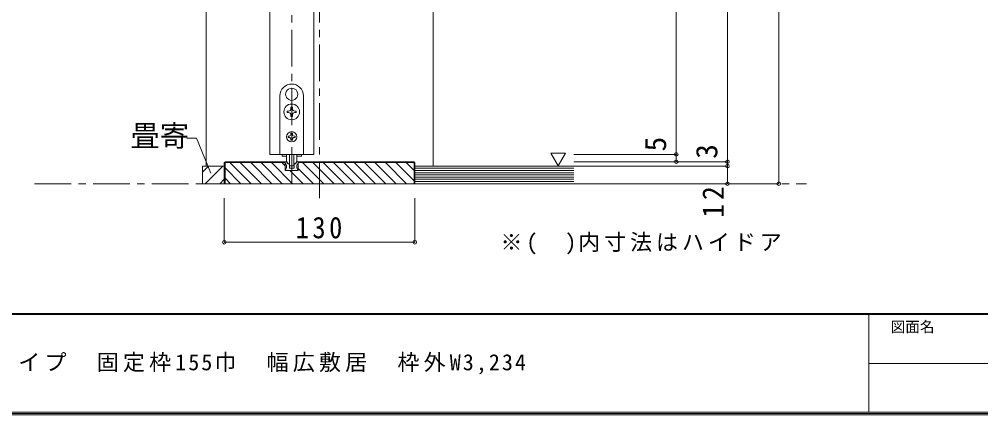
# Model space of a CAD drawing. Units: millimetres at full size, sheet at 1:5; details may follow other scales. Extents: x -973 to 977, y -701 to 696.
# Drawn here: x -578 to 78, y -701 to -431 of the extents above; entities that cross this region are included whole.
import ezdxf
from ezdxf.enums import TextEntityAlignment as Align

# ---------------------------------------------------------------- set-up
doc = ezdxf.new("R2010")
doc.units = ezdxf.units.MM
doc.header["$LTSCALE"] = 5
doc.header["$PDMODE"] = 32
doc.header["$PDSIZE"] = 2.5
doc.linetypes.add('CHAIN1', pattern=[8, 5, -1, 1, -1])
doc.linetypes.add('DASHED1', pattern=[1.8, 1.2, -0.6])
for name, color, linetype, lineweight in [('0-1_通り芯', 4, 'CHAIN1', 9), ('0-3_仕上げ', 2, 'Continuous', 9), ('0-4_枠', 3, 'Continuous', 9), ('0-6_扉', 6, 'Continuous', 9), ('0-7_金物', 7, 'Continuous', 9), ('0-A_文字', 7, 'Continuous', 9), ('0-B_寸法', 7, 'Continuous', 9), ('0-C_ハッチ', 4, 'DASHED1', 9), ('F-1_枠', 6, 'Continuous', 9)]:
    doc.layers.add(name, color=color, linetype=linetype, lineweight=lineweight)
doc.layers.add('F-A_文字', color=7, linetype='Continuous')
doc.styles.add('ＭＳ ゴシック', font='')
doc.styles.get('ＭＳ ゴシック').set_extended_font_data('MS Gothic')

msp = doc.modelspace()

# ---------------------------------------------------------------- linework, layer by layer
at = {"layer": '0-1_通り芯'}
for p, q in [((-373.23, -553.141), (-373.23, -35.141)), ((-392.23, -543.141), (-392.23, -107.141)), ((-567.73, -543.141), (-40.73, -543.141))]:
    msp.add_line(p, q, dxfattribs=at)
at = {"layer": '0-3_仕上げ'}
for p, q in [((-453.23, -543.142), (-453.23, -531.141)), ((-438.23, -531.142), (-453.23, -531.142)), ((-438.23, -543.142), (-438.23, -531.141)), ((-308.23, -543.141), (-308.23, -531.141)), ((-308.23, -531.141), (-199.73, -531.141)), ((-453.23, -543.142), (-438.23, -543.142)), ((-308.23, -543.141), (-199.73, -543.141))]:
    msp.add_line(p, q, dxfattribs=at)
at = {"layer": '0-3_仕上げ', "color": 7}
for p, q in [((-308.23, -532.641), (-199.73, -532.641)), ((-308.23, -534.141), (-199.73, -534.141)), ((-308.23, -535.641), (-199.73, -535.641)), ((-308.23, -537.141), (-199.73, -537.141)), ((-308.23, -538.641), (-199.73, -538.641)), ((-308.23, -540.141), (-199.73, -540.141)), ((-308.23, -541.641), (-199.73, -541.641))]:
    msp.add_line(p, q, dxfattribs=at)
at = {"layer": '0-4_枠', "color": 4}
for p, q in [((-450.73, -531.141), (-450.73, -334.141)), ((-295.73, -334.141), (-295.73, -531.141))]:
    msp.add_line(p, q, dxfattribs=at)
at = {"layer": '0-4_枠'}
for p, q in [((-437.523, -528.141), (-438.23, -528.849)), ((-438.23, -528.849), (-438.23, -543.142)), ((-437.73, -543.142), (-437.73, -528.641)), ((-437.73, -528.641), (-396.63, -528.641)), ((-437.523, -528.141), (-396.63, -528.141)), ((-308.937, -528.141), (-387.83, -528.141)), ((-387.83, -534.141), (-387.83, -528.141)), ((-308.73, -528.641), (-387.83, -528.641)), ((-308.23, -528.849), (-308.937, -528.141)), ((-308.73, -543.142), (-308.73, -528.641)), ((-308.23, -528.849), (-308.23, -543.142)), ((-308.23, -543.142), (-438.23, -543.142))]:
    msp.add_line(p, q, dxfattribs=at)
msp.add_lwpolyline([(-387.83, -534.141), (-396.63, -534.141), (-396.63, -528.141)], dxfattribs=at)
at = {"layer": '0-6_扉'}
for p, q in [((-407.23, -334.141), (-407.23, -523.142)), ((-377.23, -334.141), (-377.23, -523.142)), ((-377.23, -523.142), (-407.23, -523.142))]:
    msp.add_line(p, q, dxfattribs=at)
at = {"layer": '0-7_金物'}
for p, q in [((-392.329, -477.993), (-392.23, -478.092)), ((-392.131, -477.993), (-392.23, -478.092)), ((-400.23, -483.142), (-400.23, -523.142)), ((-395.872, -484.13), (-395.738, -484.167)), ((-395.774, -484.302), (-395.738, -484.167)), ((-388.588, -484.13), (-388.723, -484.167)), ((-388.687, -484.302), (-388.723, -484.167)), ((-384.23, -523.142), (-384.23, -483.142)), ((-392.73, -491.942), (-392.73, -490.992)), ((-392.73, -490.992), (-391.73, -490.992)), ((-391.73, -490.992), (-391.73, -491.942)), ((-395.38, -493.642), (-394.43, -493.642)), ((-395.38, -494.642), (-395.38, -493.642)), ((-394.43, -494.642), (-395.38, -494.642)), ((-392.73, -497.292), (-392.73, -496.342)), ((-390.03, -493.642), (-389.08, -493.642)), ((-389.08, -494.642), (-390.03, -494.642)), ((-389.08, -493.642), (-389.08, -494.642)), ((-394.03, -510.642), (-394.63, -510.642)), ((-392.73, -508.742), (-392.73, -509.342)), ((-391.73, -508.742), (-392.73, -508.742)), ((-391.73, -508.742), (-391.73, -509.342)), ((-390.43, -510.642), (-389.83, -510.642)), ((-389.83, -511.642), (-390.43, -511.642)), ((-389.83, -510.642), (-389.83, -511.642)), ((-392.73, -512.942), (-392.73, -513.542)), ((-392.73, -513.542), (-391.73, -513.542)), ((-391.73, -512.942), (-391.73, -513.542)), ((-400.23, -523.142), (-384.23, -523.142)), ((-398.83, -523.142), (-398.83, -524.342)), ((-395.698, -524.342), (-398.83, -524.342)), ((-395.73, -527.563), (-395.73, -523.142)), ((-393.73, -523.142), (-393.73, -530.763)), ((-390.73, -523.142), (-390.73, -530.763)), ((-385.63, -524.342), (-388.763, -524.342)), ((-388.73, -527.563), (-388.73, -523.142)), ((-385.63, -523.142), (-385.63, -524.342)), ((-394.568, -529.554), (-395.834, -528.288)), ((-395.73, -532.641), (-395.73, -531.378)), ((-394.356, -529.642), (-394.03, -529.642)), ((-393.83, -532.341), (-393.83, -529.842)), ((-393.43, -531.063), (-391.03, -531.063)), ((-390.63, -532.341), (-390.63, -529.842)), ((-390.104, -529.642), (-390.43, -529.642)), ((-389.892, -529.554), (-388.627, -528.288)), ((-388.73, -532.641), (-388.73, -531.378)), ((-387.73, -528.142), (-388.273, -528.142)), ((-387.73, -529.142), (-387.73, -528.142)), ((-396.03, -534.141), (-396.516, -532.915)), ((-395.73, -532.641), (-396.33, -532.641)), ((-394.93, -534.141), (-396.03, -534.141)), ((-394.93, -534.141), (-394.73, -533.941)), ((-394.73, -533.941), (-394.53, -534.141)), ((-394.53, -534.141), (-389.93, -534.141)), ((-392.53, -532.641), (-393.53, -532.641)), ((-392.23, -532.941), (-392.53, -532.641)), ((-389.73, -533.941), (-389.93, -534.141)), ((-389.53, -534.141), (-389.73, -533.941)), ((-389.53, -534.141), (-388.43, -534.141)), ((-388.73, -532.641), (-388.13, -532.641)), ((-388.43, -534.141), (-387.944, -532.915))]:
    msp.add_line(p, q, dxfattribs=at)
for points in [[(-391.73, -496.342), (-391.73, -497.292), (-392.73, -497.292)], [(-394.63, -510.642), (-394.63, -511.642), (-394.03, -511.642)], [(-396.73, -529.142), (-396.73, -528.142), (-396.187, -528.142)], [(-390.93, -532.641), (-391.93, -532.641), (-392.23, -532.941)]]:
    msp.add_lwpolyline(points, dxfattribs=at)
for centre, radius in [((-392.23, -494.142), 5.35), ((-392.23, -511.142), 3.5)]:
    msp.add_circle(centre, radius, dxfattribs=at)
for centre, radius, start, end in [((-392.23, -483.142), 8, 0, 180), ((-392.23, -482.142), 4.15, 91.3645, 208.6355), ((-392.23, -482.142), 4.15, 331.3645, 88.6355), ((-392.23, -482.142), 4.15, 211.3645, 328.6355), ((-394.43, -491.942), 1.7, 270, 0), ((-390.03, -491.942), 1.7, 180, 270), ((-394.43, -496.342), 1.7, 0, 90), ((-390.03, -496.342), 1.7, 90, 180), ((-394.03, -509.342), 1.3, 270, 0), ((-394.03, -512.942), 1.3, 0, 90), ((-390.43, -509.342), 1.3, 180, 270), ((-390.43, -512.942), 1.3, 90, 180), ((-398.73, -531.378), 3, 0, 48.19), ((-396.187, -528.642), 0.5, 45, 90), ((-393.73, -527.563), 2, 180, 264.78409), ((-394.356, -529.342), 0.3, 225, 270), ((-394.03, -529.842), 0.2, 360, 90), ((-393.93, -529.754), 0.2, 0, 84.78409), ((-393.43, -530.763), 0.3, 180, 270), ((-391.03, -530.763), 0.3, 270, 0), ((-390.53, -529.754), 0.2, 95.21591, 180), ((-390.43, -529.842), 0.2, 90, 180), ((-390.73, -527.563), 2, 275.21591, 0), ((-390.104, -529.342), 0.3, 270, 315), ((-385.73, -531.378), 3, 131.81, 180), ((-388.273, -528.642), 0.5, 90, 135), ((-396.33, -532.841), 0.2, 90, 201.616), ((-393.53, -532.341), 0.3, 180, 270), ((-390.93, -532.341), 0.3, 270, 360), ((-388.13, -532.841), 0.2, 338.384, 90)]:
    msp.add_arc(centre, radius, start, end, dxfattribs=at)
at = {"layer": '0-A_文字'}
for p, q in [((-463.91, -512.16), (-457.316, -512.16)), ((-447.353, -535.882), (-457.316, -512.16)), ((-205.295, -522.328), (-210.295, -530.988))]:
    msp.add_line(p, q, dxfattribs=at)
msp.add_lwpolyline([(-205.295, -522.328), (-215.295, -522.328), (-210.295, -530.988)], dxfattribs=at)
at = {"layer": '0-B_寸法', "color": 4}
for p, q in [((-59.73, -543.141), (-59.73, -93.141)), ((-94.73, -543.141), (-94.73, -123.141)), ((-129.73, -137.141), (-129.73, -523.142)), ((-129.73, -523.142), (-199.73, -523.142)), ((-129.73, -523.142), (-129.73, -528.142)), ((-94.73, -528.142), (-199.73, -528.142)), ((-94.73, -531.141), (-199.73, -531.141)), ((-59.73, -543.141), (-199.73, -543.141)), ((-438.23, -583.141), (-438.23, -553.141)), ((-308.23, -583.141), (-308.23, -553.141)), ((-308.23, -583.141), (-438.23, -583.141))]:
    msp.add_line(p, q, dxfattribs=at)
at = {"layer": '0-B_寸法'}
for p in [(-129.73, -523.142), (-129.73, -528.142), (-94.73, -528.142), (-94.73, -531.141), (-94.73, -543.141), (-59.73, -543.141), (-438.23, -583.141), (-308.23, -583.141)]:
    msp.add_point(p, dxfattribs=at)
at = {"layer": '0-C_ハッチ', "linetype": 'Continuous'}
for p, q in [((-453.23, -535.225), (-449.147, -531.142)), ((-451.247, -543.142), (-439.247, -531.142)), ((-419.876, -543.142), (-434.376, -528.641)), ((-412.804, -543.142), (-427.305, -528.641)), ((-405.733, -543.142), (-420.234, -528.641)), ((-398.662, -543.142), (-413.162, -528.641)), ((-391.591, -543.142), (-406.091, -528.641)), ((-396.63, -531.032), (-399.02, -528.641)), ((-370.378, -543.142), (-384.878, -528.641)), ((-363.307, -543.142), (-377.807, -528.641)), ((-356.236, -543.142), (-370.736, -528.641)), ((-349.165, -543.142), (-363.665, -528.641)), ((-342.094, -543.142), (-356.594, -528.641)), ((-335.023, -543.142), (-349.523, -528.641)), ((-327.952, -543.142), (-342.452, -528.641)), ((-320.881, -543.142), (-335.381, -528.641)), ((-313.81, -543.142), (-328.31, -528.641)), ((-308.73, -541.15), (-321.239, -528.641)), ((-308.73, -534.079), (-314.167, -528.641)), ((-426.947, -543.142), (-437.73, -532.358)), ((-384.52, -543.142), (-393.52, -534.141)), ((-377.449, -543.142), (-387.83, -532.761)), ((-441.348, -543.142), (-438.23, -540.024)), ((-434.018, -543.142), (-437.73, -539.429))]:
    msp.add_line(p, q, dxfattribs=at)
at = {"layer": 'F-1_枠'}
for p, q in [((976.653, -631.667), (-973.347, -631.667)), ((976.653, -632.5), (-973.347, -632.5)), ((1.653, -632.5), (1.653, -699.167)), ((1.653, -665.833), (974.986, -665.834)), ((976.653, -699.167), (-973.347, -699.167)), ((976.653, -700), (-973.347, -700)), ((976.653, -700.833), (-973.347, -700.833))]:
    msp.add_line(p, q, dxfattribs=at)

# ---------------------------------------------------------------- texts
at = {"layer": '0-A_文字', "style": 'ＭＳ ゴシック'}
msp.add_text('畳寄', height=14.66, dxfattribs=at).set_placement((-502.316, -522.16), align=Align.BOTTOM_LEFT)
at = {"layer": '0-A_文字', "insert": (-249.73, -591.448), "char_height": 11, "attachment_point": 7, "style": 'ＭＳ ゴシック'}
msp.add_mtext('\\T1.18;※(\u3000)内寸法はハイドア', dxfattribs=at)
at = {"layer": '0-B_寸法', "style": 'ＭＳ ゴシック'}
for s, p in [('5', (-132.23, -521.142)), ('3', (-97.23, -526.142))]:
    msp.add_text(s, height=14.66, rotation=90, dxfattribs=at).set_placement(p, align=Align.BOTTOM_LEFT)
at = {"layer": '0-B_寸法', "insert": (-97.23, -566.391), "char_height": 14.66, "attachment_point": 7, "rotation": 90, "style": 'ＭＳ ゴシック'}
msp.add_mtext('\\T1.27;\\W0.95;12', dxfattribs=at)
at = {"layer": '0-B_寸法', "insert": (-389.48, -580.641), "char_height": 14.66, "attachment_point": 7, "style": 'ＭＳ ゴシック'}
msp.add_mtext('\\T1.27;\\W0.9;130', dxfattribs=at)
at = {"layer": 'F-A_文字', "style": 'ＭＳ ゴシック'}
msp.add_text('図面名', height=7.331, dxfattribs=at).set_placement((16.653, -646.667), align=Align.BOTTOM_LEFT)
at = {"layer": 'F-A_文字', "insert": (-846.68, -673.333), "char_height": 11, "attachment_point": 7, "style": 'ＭＳ ゴシック'}
msp.add_mtext('\\T1.19;ドレタス\u3000引き分け戸\u3000レールタイプ\u3000固定枠155巾\u3000幅広敷居\u3000枠外W3,234', dxfattribs=at)

doc.saveas('drawing.dxf')
